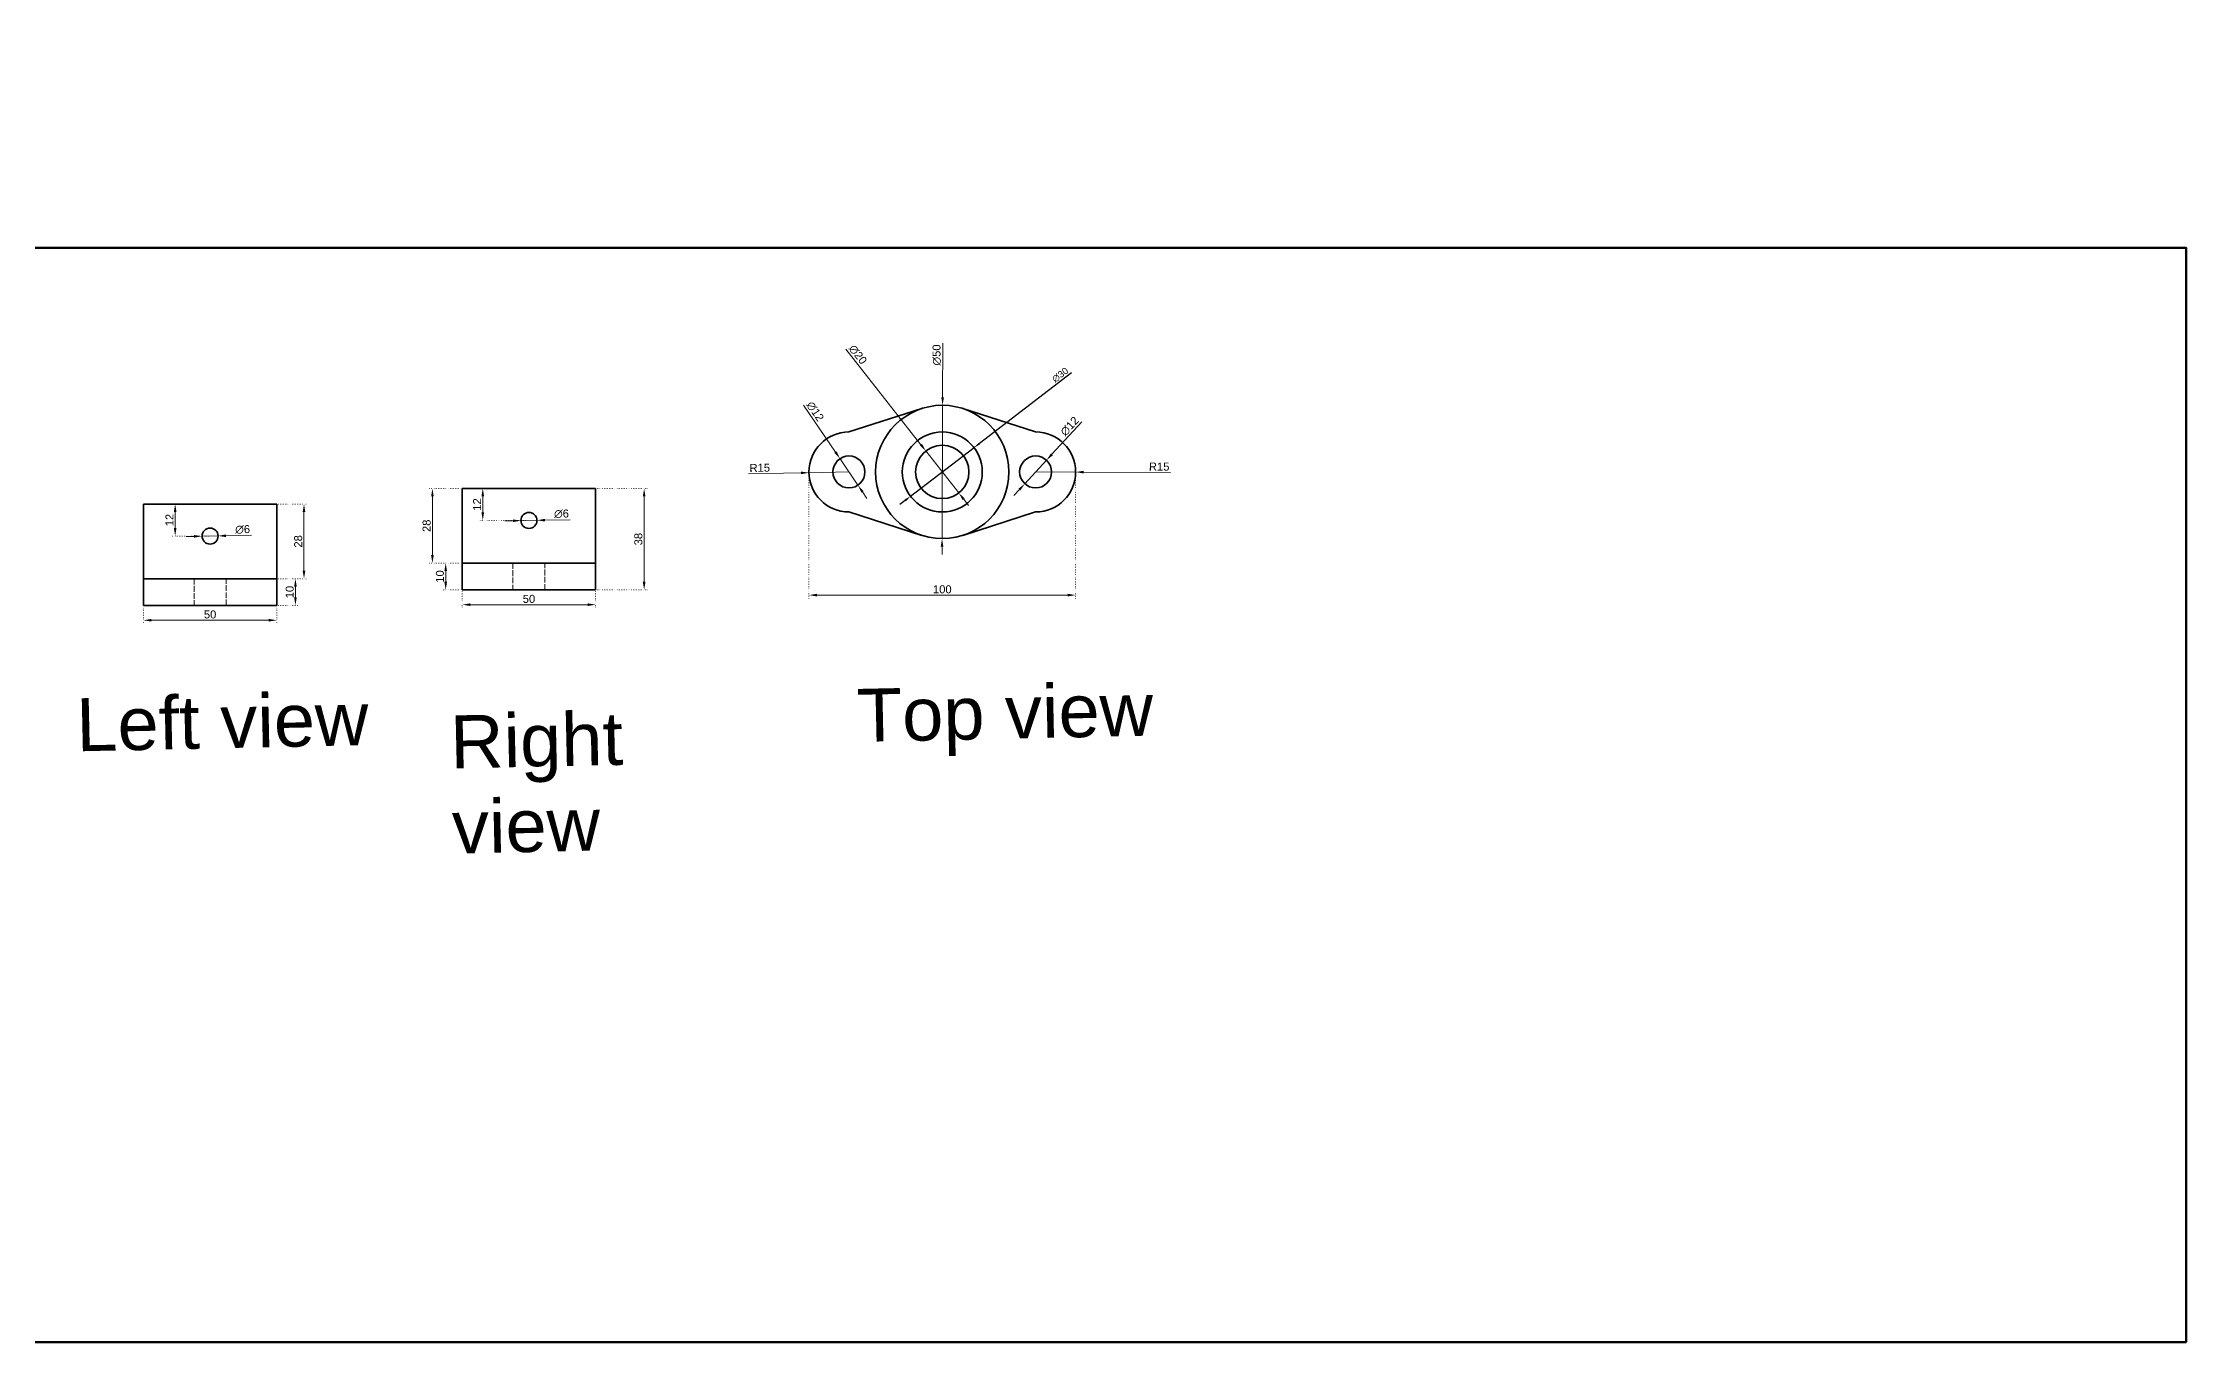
# Model space of a CAD drawing. Header units: millimetres. Extents: x 701 to 4758, y 224 to 1198.
# Drawn here: x 1362 to 2166, y 224 to 711 of the extents above; entities that cross this region are included whole.
import ezdxf

# ---------------------------------------------------------------- set-up
doc = ezdxf.new("R2010")
doc.units = ezdxf.units.MM
doc.header["$LTSCALE"] = 0.18
doc.linetypes.add('ACAD_ISO02W100', pattern=[15, 12, -3])
doc.linetypes.add('ACAD_ISO07W100', pattern=[3, 0, -3])
doc.layers.get('0').update_dxf_attribs({"lineweight": 35})
doc.layers.add('Box', color=7, linetype='Continuous', lineweight=211)
doc.layers.add('Hidden objects', color=7, linetype='ACAD_ISO02W100', lineweight=15)
doc.styles.get("Standard").update_dxf_attribs({"font": 'arial.ttf'})
doc.dimstyles.new('Annotative', dxfattribs={"dimscale": 0, "dimtxt": 2.5, "dimasz": 2.5, "dimexe": 1.25, "dimexo": 0.625, "dimtad": 1, "dimtxsty": 'Standard', "dimcen": 2.5, "dimadec": 0, "dimazin": 0, "dimtfac": 1, "dimtmove": 0, "dimatfit": 3, "dimfxl": 1, "dimarcsym": 0})
doc.dimstyles.new('ISO-25', dxfattribs={"dimtxt": 3, "dimasz": 3, "dimexe": 1.25, "dimexo": 0.625, "dimtad": 1, "dimtxsty": 'Standard', "dimcen": 2.5, "dimclrd": 3, "dimclre": 2, "dimadec": 0, "dimazin": 0, "dimtfac": 1, "dimtmove": 0, "dimatfit": 3, "dimfxl": 1, "dimlwd": 20, "dimlwe": 20, "dimarcsym": 0})

# ---------------------------------------------------------------- blocks, each defined once
blk = doc.blocks.new('*D39')
at = {"color": 2, "linetype": 'ACAD_ISO07W100', "lineweight": 20, "transparency": 16777216}
for p, q in [((1450.78, 537.88), (1461.61, 537.88)), ((1450.78, 509.88), (1461.61, 509.88))]:
    blk.add_line(p, q, dxfattribs=at)
at = {"color": 3, "linetype": 'Continuous', "lineweight": 20, "transparency": 16777216}
blk.add_line((1460.36, 534.88), (1460.36, 512.88), dxfattribs=at)
at = {"color": 3, "lineweight": 20, "transparency": 16777216}
for points in [[(1459.86, 534.88), (1460.86, 534.88), (1460.36, 537.88)], [(1459.86, 512.88), (1460.86, 512.88), (1460.36, 509.88)]]:
    blk.add_solid(points, dxfattribs=at)
at = {"layer": 'Defpoints', "color": 0, "lineweight": 20, "transparency": 16777216}
for p in [(1450.15, 537.88), (1450.15, 509.88), (1460.36, 509.88)]:
    blk.add_point(p, dxfattribs=at)
at = {"color": 0, "transparency": 16777216, "insert": (1458.2, 523.88), "char_height": 3, "attachment_point": 5, "rotation": 90}
blk.add_mtext('28', dxfattribs=at)
blk = doc.blocks.new('*D40')
at = {"color": 2, "linetype": 'ACAD_ISO07W100', "lineweight": 20, "transparency": 16777216}
for p, q in [((1450.78, 509.88), (1458.41, 509.88)), ((1450.78, 499.88), (1458.41, 499.88))]:
    blk.add_line(p, q, dxfattribs=at)
at = {"color": 3, "linetype": 'Continuous', "lineweight": 20, "transparency": 16777216}
blk.add_line((1457.16, 506.88), (1457.16, 502.88), dxfattribs=at)
at = {"color": 3, "lineweight": 20, "transparency": 16777216}
for points in [[(1456.66, 506.88), (1457.66, 506.88), (1457.16, 509.88)], [(1456.66, 502.88), (1457.66, 502.88), (1457.16, 499.88)]]:
    blk.add_solid(points, dxfattribs=at)
at = {"layer": 'Defpoints', "color": 0, "lineweight": 20, "transparency": 16777216}
for p in [(1450.15, 509.88), (1450.15, 499.88), (1457.16, 499.88)]:
    blk.add_point(p, dxfattribs=at)
at = {"color": 0, "transparency": 16777216, "insert": (1455.01, 504.88), "char_height": 3, "attachment_point": 5, "rotation": 90}
blk.add_mtext('10', dxfattribs=at)
blk = doc.blocks.new('*D41')
at = {"color": 2, "linetype": 'ACAD_ISO07W100', "lineweight": 20, "transparency": 16777216}
for p, q in [((1400.15, 499.25), (1400.15, 493.05)), ((1450.15, 499.25), (1450.15, 493.05))]:
    blk.add_line(p, q, dxfattribs=at)
at = {"color": 3, "linetype": 'Continuous', "lineweight": 20, "transparency": 16777216}
blk.add_line((1403.15, 494.3), (1447.15, 494.3), dxfattribs=at)
at = {"color": 3, "lineweight": 20, "transparency": 16777216}
for points in [[(1403.15, 494.8), (1403.15, 493.8), (1400.15, 494.3)], [(1447.15, 494.8), (1447.15, 493.8), (1450.15, 494.3)]]:
    blk.add_solid(points, dxfattribs=at)
at = {"layer": 'Defpoints', "color": 0, "lineweight": 20, "transparency": 16777216}
for p in [(1400.15, 499.88), (1450.15, 499.88), (1450.15, 494.3)]:
    blk.add_point(p, dxfattribs=at)
at = {"color": 0, "transparency": 16777216, "insert": (1425.15, 496.46), "char_height": 3, "attachment_point": 5}
blk.add_mtext('50', dxfattribs=at)
blk = doc.blocks.new('*D42')
at = {"color": 3, "linetype": 'Continuous', "lineweight": 20, "transparency": 16777216}
for p, q in [((1419.15, 525.77), (1416.15, 525.71)), ((1422.15, 525.82), (1428.15, 525.93)), ((1440.63, 526.16), (1431.15, 525.99))]:
    blk.add_line(p, q, dxfattribs=at)
at = {"color": 3, "lineweight": 20, "transparency": 16777216}
for points in [[(1419.14, 526.27), (1419.16, 525.27), (1422.15, 525.82)], [(1431.14, 526.49), (1431.16, 525.49), (1428.15, 525.93)]]:
    blk.add_solid(points, dxfattribs=at)
at = {"layer": 'Defpoints', "color": 0, "lineweight": 20, "transparency": 16777216}
for p in [(1422.15, 525.82), (1428.15, 525.93)]:
    blk.add_point(p, dxfattribs=at)
at = {"color": 0, "transparency": 16777216, "insert": (1437.35, 528.35), "char_height": 3, "attachment_point": 5, "rotation": 1.06094}
blk.add_mtext('∅6', dxfattribs=at)
blk = doc.blocks.new('*D43')
at = {"color": 2, "linetype": 'ACAD_ISO07W100', "lineweight": 20, "transparency": 16777216}
for p, q in [((1519.72, 505.1), (1519.72, 498.89)), ((1569.72, 505.1), (1569.72, 498.89))]:
    blk.add_line(p, q, dxfattribs=at)
at = {"color": 3, "linetype": 'Continuous', "lineweight": 20, "transparency": 16777216}
blk.add_line((1522.72, 500.14), (1566.72, 500.14), dxfattribs=at)
at = {"color": 3, "lineweight": 20, "transparency": 16777216}
for points in [[(1522.72, 500.64), (1522.72, 499.64), (1519.72, 500.14)], [(1566.72, 500.64), (1566.72, 499.64), (1569.72, 500.14)]]:
    blk.add_solid(points, dxfattribs=at)
at = {"layer": 'Defpoints', "color": 0, "lineweight": 20, "transparency": 16777216}
for p in [(1519.72, 505.72), (1569.72, 505.72), (1569.72, 500.14)]:
    blk.add_point(p, dxfattribs=at)
at = {"color": 0, "transparency": 16777216, "insert": (1544.72, 502.3), "char_height": 3, "attachment_point": 5}
blk.add_mtext('50', dxfattribs=at)
blk = doc.blocks.new('*D44')
at = {"color": 3, "linetype": 'Continuous', "lineweight": 20, "transparency": 16777216}
for p, q in [((1538.72, 531.61), (1535.72, 531.56)), ((1541.72, 531.67), (1547.72, 531.78)), ((1560.2, 532.01), (1550.72, 531.84))]:
    blk.add_line(p, q, dxfattribs=at)
at = {"color": 3, "lineweight": 20, "transparency": 16777216}
for points in [[(1538.71, 532.11), (1538.73, 531.11), (1541.72, 531.67)], [(1550.71, 532.34), (1550.73, 531.34), (1547.72, 531.78)]]:
    blk.add_solid(points, dxfattribs=at)
at = {"layer": 'Defpoints', "color": 0, "lineweight": 20, "transparency": 16777216}
for p in [(1541.72, 531.67), (1547.72, 531.78)]:
    blk.add_point(p, dxfattribs=at)
at = {"color": 0, "transparency": 16777216, "insert": (1556.92, 534.19), "char_height": 3, "attachment_point": 5, "rotation": 1.06094}
blk.add_mtext('∅6', dxfattribs=at)
blk = doc.blocks.new('*D45')
at = {"color": 2, "linetype": 'ACAD_ISO07W100', "lineweight": 20, "transparency": 16777216}
for p, q in [((1649.71, 549.28), (1649.71, 502.47)), ((1749.71, 549.28), (1749.71, 502.47))]:
    blk.add_line(p, q, dxfattribs=at)
at = {"color": 3, "linetype": 'Continuous', "lineweight": 20, "transparency": 16777216}
blk.add_line((1652.71, 503.72), (1746.71, 503.72), dxfattribs=at)
at = {"color": 3, "lineweight": 20, "transparency": 16777216}
for points in [[(1652.71, 504.22), (1652.71, 503.22), (1649.71, 503.72)], [(1746.71, 504.22), (1746.71, 503.22), (1749.71, 503.72)]]:
    blk.add_solid(points, dxfattribs=at)
at = {"layer": 'Defpoints', "color": 0, "lineweight": 20, "transparency": 16777216}
for p in [(1649.71, 549.91), (1749.71, 549.91), (1749.71, 503.72)]:
    blk.add_point(p, dxfattribs=at)
at = {"color": 0, "transparency": 16777216, "insert": (1699.71, 505.88), "char_height": 3, "attachment_point": 5}
blk.add_mtext('100', dxfattribs=at)
blk = doc.blocks.new('*D46')
at = {"color": 3, "linetype": 'Continuous', "lineweight": 20, "transparency": 16777216}
for p, q in [((1734.71, 549.91), (1749.71, 549.86)), ((1785.25, 549.74), (1752.71, 549.85))]:
    blk.add_line(p, q, dxfattribs=at)
at = {"color": 3, "lineweight": 20, "transparency": 16777216}
blk.add_solid([(1752.72, 550.35), (1752.71, 549.35), (1749.71, 549.86)], dxfattribs=at)
at = {"layer": 'Defpoints', "color": 0, "lineweight": 20, "transparency": 16777216}
for p in [(1734.71, 549.91), (1749.71, 549.86)]:
    blk.add_point(p, dxfattribs=at)
at = {"color": 0, "transparency": 16777216, "insert": (1781.03, 551.91), "char_height": 3, "attachment_point": 5, "rotation": 359.81422}
blk.add_mtext('R15', dxfattribs=at)
blk = doc.blocks.new('*D47')
at = {"color": 3, "linetype": 'Continuous', "lineweight": 20, "transparency": 16777216}
for p, q in [((1627.08, 549.22), (1646.72, 549.58)), ((1664.71, 549.91), (1649.72, 549.63))]:
    blk.add_line(p, q, dxfattribs=at)
at = {"color": 3, "lineweight": 20, "transparency": 16777216}
blk.add_solid([(1646.71, 550.08), (1646.73, 549.08), (1649.72, 549.63)], dxfattribs=at)
at = {"layer": 'Defpoints', "color": 0, "lineweight": 20, "transparency": 16777216}
for p in [(1649.72, 549.63), (1664.71, 549.91)]:
    blk.add_point(p, dxfattribs=at)
at = {"color": 0, "transparency": 16777216, "insert": (1631.26, 551.45), "char_height": 3, "attachment_point": 5, "rotation": 1.04582}
blk.add_mtext('R15', dxfattribs=at)
blk = doc.blocks.new('*D48')
at = {"color": 3, "linetype": 'Continuous', "lineweight": 20, "transparency": 16777216}
for p, q in [((1647.71, 575), (1659.66, 557.36)), ((1668.08, 544.94), (1661.35, 554.87)), ((1669.76, 542.46), (1671.45, 539.97))]:
    blk.add_line(p, q, dxfattribs=at)
at = {"color": 3, "lineweight": 20, "transparency": 16777216}
for points in [[(1660.08, 557.64), (1659.25, 557.08), (1661.35, 554.87)], [(1670.18, 542.74), (1669.35, 542.18), (1668.08, 544.94)]]:
    blk.add_solid(points, dxfattribs=at)
at = {"layer": 'Defpoints', "color": 0, "lineweight": 20, "transparency": 16777216}
for p in [(1661.35, 554.87), (1668.08, 544.94)]:
    blk.add_point(p, dxfattribs=at)
at = {"color": 0, "transparency": 16777216, "insert": (1652.03, 572.62), "char_height": 3, "attachment_point": 5, "rotation": 304.12441}
blk.add_mtext('∅12', dxfattribs=at)
blk = doc.blocks.new('*D49')
at = {"color": 3, "linetype": 'Continuous', "lineweight": 20, "transparency": 16777216}
for p, q in [((1752.09, 568.77), (1740.81, 556.53)), ((1730.65, 545.49), (1738.78, 554.32)), ((1728.62, 543.29), (1726.58, 541.08))]:
    blk.add_line(p, q, dxfattribs=at)
at = {"color": 3, "lineweight": 20, "transparency": 16777216}
for points in [[(1740.44, 556.86), (1741.18, 556.19), (1738.78, 554.32)], [(1728.25, 543.63), (1728.98, 542.95), (1730.65, 545.49)]]:
    blk.add_solid(points, dxfattribs=at)
at = {"layer": 'Defpoints', "color": 0, "lineweight": 20, "transparency": 16777216}
for p in [(1738.78, 554.32), (1730.65, 545.49)]:
    blk.add_point(p, dxfattribs=at)
at = {"color": 0, "transparency": 16777216, "insert": (1747.47, 567.06), "char_height": 3, "attachment_point": 5, "rotation": 47.34462}
blk.add_mtext('∅12', dxfattribs=at)
blk = doc.blocks.new('*D50')
at = {"color": 3, "linetype": 'Continuous', "lineweight": 20, "transparency": 16777216}
for p, q in [((1663.57, 596.02), (1691.69, 560.14)), ((1705.88, 542.04), (1693.54, 557.78)), ((1707.73, 539.68), (1709.59, 537.31))]:
    blk.add_line(p, q, dxfattribs=at)
at = {"color": 3, "lineweight": 20, "transparency": 16777216}
for points in [[(1692.09, 560.45), (1691.3, 559.83), (1693.54, 557.78)], [(1708.13, 539.98), (1707.34, 539.37), (1705.88, 542.04)]]:
    blk.add_solid(points, dxfattribs=at)
at = {"layer": 'Defpoints', "color": 0, "lineweight": 20, "transparency": 16777216}
for p in [(1693.54, 557.78), (1705.88, 542.04)]:
    blk.add_point(p, dxfattribs=at)
at = {"color": 0, "transparency": 16777216, "insert": (1668.04, 593.93), "char_height": 3, "attachment_point": 5, "rotation": 308.09554}
blk.add_mtext('∅20', dxfattribs=at)
blk = doc.blocks.new('*D51')
at = {"color": 3, "linetype": 'Continuous', "lineweight": 20, "transparency": 16777216}
for p, q in [((1699.89, 598.18), (1699.82, 577.91)), ((1699.62, 524.91), (1699.81, 574.91)), ((1699.61, 521.91), (1699.6, 518.91))]:
    blk.add_line(p, q, dxfattribs=at)
at = {"color": 3, "lineweight": 20, "transparency": 16777216}
for points in [[(1699.32, 577.91), (1700.32, 577.9), (1699.81, 574.91)], [(1699.11, 521.91), (1700.11, 521.9), (1699.62, 524.91)]]:
    blk.add_solid(points, dxfattribs=at)
at = {"layer": 'Defpoints', "color": 0, "lineweight": 20, "transparency": 16777216}
for p in [(1699.81, 574.91), (1699.62, 524.91)]:
    blk.add_point(p, dxfattribs=at)
at = {"color": 0, "transparency": 16777216, "insert": (1697.64, 593.79), "char_height": 3, "attachment_point": 5, "rotation": 89.78818}
blk.add_mtext('∅50', dxfattribs=at)
blk = doc.blocks.new('*D52')
at = {"color": 0, "lineweight": -2, "transparency": 16777216}
for p, q in [((1748.12, 587.03), (1713.6, 560.56)), ((1687.81, 540.78), (1711.62, 559.03)), ((1685.83, 539.26), (1683.84, 537.73))]:
    blk.add_line(p, q, dxfattribs=at)
at = {"color": 0, "transparency": 16777216}
for points in [[(1713.35, 560.89), (1713.85, 560.23), (1711.62, 559.03)], [(1685.57, 539.59), (1686.08, 538.93), (1687.81, 540.78)]]:
    blk.add_solid(points, dxfattribs=at)
at = {"layer": 'Defpoints', "color": 0, "transparency": 16777216}
for p in [(1711.62, 559.03), (1687.81, 540.78)]:
    blk.add_point(p, dxfattribs=at)
at = {"color": 0, "transparency": 16777216, "insert": (1743.93, 586.3), "char_height": 2.5, "attachment_point": 5, "rotation": 37.48503}
blk.add_mtext('∅30', dxfattribs=at)
blk = doc.blocks.new('*D53')
at = {"color": 2, "linetype": 'ACAD_ISO07W100', "lineweight": 20, "transparency": 16777216}
for p, q in [((1519.09, 543.72), (1507.26, 543.72)), ((1519.09, 515.72), (1507.26, 515.72))]:
    blk.add_line(p, q, dxfattribs=at)
at = {"color": 3, "linetype": 'Continuous', "lineweight": 20, "transparency": 16777216}
blk.add_line((1508.51, 540.72), (1508.51, 518.72), dxfattribs=at)
at = {"color": 3, "lineweight": 20, "transparency": 16777216}
for points in [[(1508.01, 540.72), (1509.01, 540.72), (1508.51, 543.72)], [(1508.01, 518.72), (1509.01, 518.72), (1508.51, 515.72)]]:
    blk.add_solid(points, dxfattribs=at)
at = {"layer": 'Defpoints', "color": 0, "lineweight": 20, "transparency": 16777216}
for p in [(1519.72, 543.72), (1508.51, 515.72), (1519.72, 515.72)]:
    blk.add_point(p, dxfattribs=at)
at = {"color": 0, "transparency": 16777216, "insert": (1506.35, 529.72), "char_height": 3, "attachment_point": 5, "rotation": 90}
blk.add_mtext('28', dxfattribs=at)
blk = doc.blocks.new('*D54')
at = {"color": 2, "linetype": 'ACAD_ISO07W100', "lineweight": 20, "transparency": 16777216}
for p, q in [((1519.09, 515.72), (1512.24, 515.72)), ((1519.09, 505.72), (1512.24, 505.72))]:
    blk.add_line(p, q, dxfattribs=at)
at = {"color": 3, "linetype": 'Continuous', "lineweight": 20, "transparency": 16777216}
blk.add_line((1513.49, 512.72), (1513.49, 508.72), dxfattribs=at)
at = {"color": 3, "lineweight": 20, "transparency": 16777216}
for points in [[(1512.99, 512.72), (1513.99, 512.72), (1513.49, 515.72)], [(1512.99, 508.72), (1513.99, 508.72), (1513.49, 505.72)]]:
    blk.add_solid(points, dxfattribs=at)
at = {"layer": 'Defpoints', "color": 0, "lineweight": 20, "transparency": 16777216}
for p in [(1519.72, 515.72), (1513.49, 505.72), (1519.72, 505.72)]:
    blk.add_point(p, dxfattribs=at)
at = {"color": 0, "transparency": 16777216, "insert": (1511.33, 510.72), "char_height": 3, "attachment_point": 5, "rotation": 90}
blk.add_mtext('10', dxfattribs=at)
blk = doc.blocks.new('*D55')
at = {"color": 2, "linetype": 'ACAD_ISO07W100', "lineweight": 20, "transparency": 16777216}
for p, q in [((1570.34, 543.72), (1589.15, 543.72)), ((1570.34, 505.72), (1589.15, 505.72))]:
    blk.add_line(p, q, dxfattribs=at)
at = {"color": 3, "linetype": 'Continuous', "lineweight": 20, "transparency": 16777216}
blk.add_line((1587.9, 540.72), (1587.9, 508.72), dxfattribs=at)
at = {"color": 3, "lineweight": 20, "transparency": 16777216}
for points in [[(1587.4, 540.72), (1588.4, 540.72), (1587.9, 543.72)], [(1587.4, 508.72), (1588.4, 508.72), (1587.9, 505.72)]]:
    blk.add_solid(points, dxfattribs=at)
at = {"layer": 'Defpoints', "color": 0, "lineweight": 20, "transparency": 16777216}
for p in [(1569.72, 543.72), (1569.72, 505.72), (1587.9, 505.72)]:
    blk.add_point(p, dxfattribs=at)
at = {"color": 0, "transparency": 16777216, "insert": (1585.75, 524.72), "char_height": 3, "attachment_point": 5, "rotation": 90}
blk.add_mtext('38', dxfattribs=at)
blk = doc.blocks.new('*D107')
at = {"color": 2, "linetype": 'ACAD_ISO07W100', "lineweight": 20, "transparency": 16777216}
for p, q in [((1544.09, 543.72), (1526.15, 543.72)), ((1544.09, 531.72), (1526.15, 531.72))]:
    blk.add_line(p, q, dxfattribs=at)
at = {"color": 3, "linetype": 'Continuous', "lineweight": 20, "transparency": 16777216}
blk.add_line((1527.4, 534.72), (1527.4, 540.72), dxfattribs=at)
at = {"color": 3, "lineweight": 20, "transparency": 16777216}
for points in [[(1526.9, 540.72), (1527.9, 540.72), (1527.4, 543.72)], [(1526.9, 534.72), (1527.9, 534.72), (1527.4, 531.72)]]:
    blk.add_solid(points, dxfattribs=at)
at = {"layer": 'Defpoints', "color": 0, "lineweight": 20, "transparency": 16777216}
for p in [(1527.4, 543.72), (1544.72, 543.72), (1544.72, 531.72)]:
    blk.add_point(p, dxfattribs=at)
at = {"color": 0, "lineweight": 20, "transparency": 16777216, "insert": (1525.27, 537.72), "char_height": 3, "attachment_point": 5, "rotation": 90}
blk.add_mtext('12', dxfattribs=at)
blk = doc.blocks.new('*D108')
at = {"color": 3, "linetype": 'Continuous', "lineweight": 20, "transparency": 16777216}
for p, q in [((1681.57, 1009.1), (1681.57, 1003.1)), ((1412.06, 528.88), (1412.06, 534.88))]:
    blk.add_line(p, q, dxfattribs=at)
at = {"color": 2, "linetype": 'ACAD_ISO07W100', "lineweight": 20, "transparency": 16777216}
for p, q in [((1682.2, 1012.1), (1682.82, 1012.1)), ((1682.2, 1000.1), (1682.82, 1000.1)), ((1424.53, 537.88), (1410.81, 537.88)), ((1424.53, 525.88), (1410.81, 525.88))]:
    blk.add_line(p, q, dxfattribs=at)
at = {"color": 3, "lineweight": 20, "transparency": 16777216}
for points in [[(1681.07, 1009.1), (1682.07, 1009.1), (1681.57, 1012.1)], [(1681.07, 1003.1), (1682.07, 1003.1), (1681.57, 1000.1)], [(1411.56, 534.88), (1412.56, 534.88), (1412.06, 537.88)], [(1411.56, 528.88), (1412.56, 528.88), (1412.06, 525.88)]]:
    blk.add_solid(points, dxfattribs=at)
at = {"layer": 'Defpoints', "color": 0, "lineweight": 20, "transparency": 16777216}
for p in [(1681.57, 1012.1), (1681.57, 1000.1), (1681.57, 1000.1), (1412.06, 537.88), (1425.15, 537.88), (1425.15, 525.88)]:
    blk.add_point(p, dxfattribs=at)
at = {"color": 0, "lineweight": 20, "transparency": 16777216, "char_height": 3, "attachment_point": 5, "rotation": 90}
for insert in [(1679.44, 1006.1), (1409.93, 531.88)]:
    blk.add_mtext('12', dxfattribs=dict(at, insert=insert))

msp = doc.modelspace()

# ---------------------------------------------------------------- linework, layer by layer
for p, q in [((1664.714, 564.906), (1692.056, 573.704)), ((1734.714, 564.906), (1707.372, 573.704)), ((1569.72, 543.724), (1519.72, 543.724)), ((1519.72, 543.724), (1519.72, 505.724)), ((1569.72, 515.724), (1569.72, 543.724)), ((1450.15, 537.878), (1400.15, 537.878)), ((1400.15, 537.878), (1400.15, 499.878)), ((1450.15, 509.878), (1450.15, 537.878)), ((1664.714, 534.906), (1692.056, 526.108)), ((1734.714, 534.906), (1707.372, 526.108)), ((1569.72, 515.724), (1519.72, 515.724)), ((1569.72, 505.724), (1569.72, 515.724)), ((1450.15, 509.878), (1400.15, 509.878)), ((1450.15, 499.878), (1450.15, 509.878)), ((1400.15, 499.878), (1450.15, 499.878)), ((1519.72, 505.724), (1569.72, 505.724))]:
    msp.add_line(p, q)
for centre, radius in [((1699.714, 549.906), 25), ((1699.714, 549.906), 15), ((1664.714, 549.906), 6), ((1699.714, 549.906), 10), ((1734.714, 549.906), 6), ((1544.72, 531.724), 3), ((1425.15, 525.878), 3)]:
    msp.add_circle(centre, radius)
for centre, start, end in [((1664.714, 549.906), 90, 270), ((1734.714, 549.906), 270, 90)]:
    msp.add_arc(centre, 15, start, end)
at = {"layer": 'Box', "lineweight": 50}
msp.add_lwpolyline([(759.046, 634.002), (2166.112, 634.002), (2166.112, 223.562), (759.046, 223.562)], close=True, dxfattribs=at)
at = {"layer": 'Hidden objects', "lineweight": 20}
for p, q in [((1538.72, 515.724), (1538.72, 505.724)), ((1550.72, 505.724), (1550.72, 515.724)), ((1419.15, 509.878), (1419.15, 499.878)), ((1431.15, 499.878), (1431.15, 509.878))]:
    msp.add_line(p, q, dxfattribs=at)

# ---------------------------------------------------------------- texts
at = {"layer": 'Box', "lineweight": 50}
for s, p in [('Left view', (1375.183, 445.135)), ('Top view', (1667.888, 448.651)), ('Right ', (1515.376, 438.689)), ('view', (1516.066, 406.768))]:
    msp.add_text(s, height=19.8761, rotation=1.237377, dxfattribs=at).set_placement(p)

# ---------------------------------------------------------------- dimensions: what is measured, and where the dimension line sits
at = {"lineweight": 20}
for base, p1, p2, picture, middle in [((1412.064, 537.878), (1425.15, 525.878), (1425.15, 537.878), '*D108', (1409.933, 531.878)), ((1681.573, 1000.105), (1681.573, 1012.105), (1681.573, 1000.105), '*D108', (1679.442, 1006.105)), ((1527.405, 543.724), (1544.72, 531.724), (1544.72, 543.724), '*D107', (1525.274, 537.724))]:
    dim = msp.add_linear_dim(base=base, p1=p1, p2=p2, angle=90, dimstyle='ISO-25', dxfattribs=at)
    dim.commit()
    dim.dimension.update_dxf_attribs({"geometry": picture, "text_midpoint": middle})
for p1, p2, dimstyle, picture, middle in [((1705.884, 542.036), (1693.544, 557.776), 'ISO-25', '*D50', (1666.281, 592.552)), ((1699.621, 524.906), (1699.806, 574.906), 'ISO-25', '*D51', (1699.876, 593.778)), ((1687.811, 540.778), (1711.616, 559.034), 'Annotative', '*D52', (1745.13, 584.736)), ((1668.08, 544.939), (1661.348, 554.873), 'ISO-25', '*D48', (1650.173, 571.363)), ((1730.648, 545.493), (1738.779, 554.319), 'ISO-25', '*D49', (1749.118, 565.54))]:
    dim = msp.add_diameter_dim_2p(p1=p1, p2=p2, dimstyle=dimstyle)
    dim.commit()
    dim.dimension.update_dxf_attribs({"geometry": picture, "text_midpoint": middle, "dimtype": 163})
for center, mpoint, picture, middle in [((1664.714, 549.906), (1649.716, 549.632), '*D47', (1631.304, 549.296)), ((1734.714, 549.906), (1749.714, 549.857), '*D46', (1781.026, 549.756))]:
    dim = msp.add_radius_dim(center=center, mpoint=mpoint, dimstyle='ISO-25')
    dim.commit()
    dim.dimension.update_dxf_attribs({"geometry": picture, "text_midpoint": middle, "dimtype": 164})
for base, p1, p2, picture, middle in [((1749.714, 503.722), (1649.714, 549.906), (1749.714, 549.906), '*D45', (1699.714, 505.879)), ((1450.15, 494.299), (1400.15, 499.878), (1450.15, 499.878), '*D41', (1425.15, 496.455)), ((1569.72, 500.145), (1519.72, 505.724), (1569.72, 505.724), '*D43', (1544.72, 502.301))]:
    dim = msp.add_linear_dim(base=base, p1=p1, p2=p2, dimstyle='ISO-25')
    dim.commit()
    dim.dimension.update_dxf_attribs({"geometry": picture, "text_midpoint": middle})
for base, p1, p2, picture, middle in [((1508.509, 515.724), (1519.72, 543.724), (1519.72, 515.724), '*D53', (1506.353, 529.724)), ((1587.903, 505.724), (1569.72, 543.724), (1569.72, 505.724), '*D55', (1585.745, 524.724)), ((1460.362, 509.878), (1450.15, 537.878), (1450.15, 509.878), '*D39', (1458.205, 523.878)), ((1513.487, 505.724), (1519.72, 515.724), (1519.72, 505.724), '*D54', (1511.33, 510.724)), ((1457.163, 499.878), (1450.15, 509.878), (1450.15, 499.878), '*D40', (1455.006, 504.878))]:
    dim = msp.add_linear_dim(base=base, p1=p1, p2=p2, angle=90, dimstyle='ISO-25')
    dim.commit()
    dim.dimension.update_dxf_attribs({"geometry": picture, "text_midpoint": middle})
for p1, p2, picture, middle in [((1541.72, 531.669), (1547.719, 531.78), '*D44', (1556.916, 534.191)), ((1422.151, 525.823), (1428.15, 525.934), '*D42', (1437.346, 528.345))]:
    dim = msp.add_diameter_dim_2p(p1=p1, p2=p2, dimstyle='ISO-25')
    dim.commit()
    dim.dimension.update_dxf_attribs({"geometry": picture, "text_midpoint": middle})

doc.saveas('drawing.dxf')
